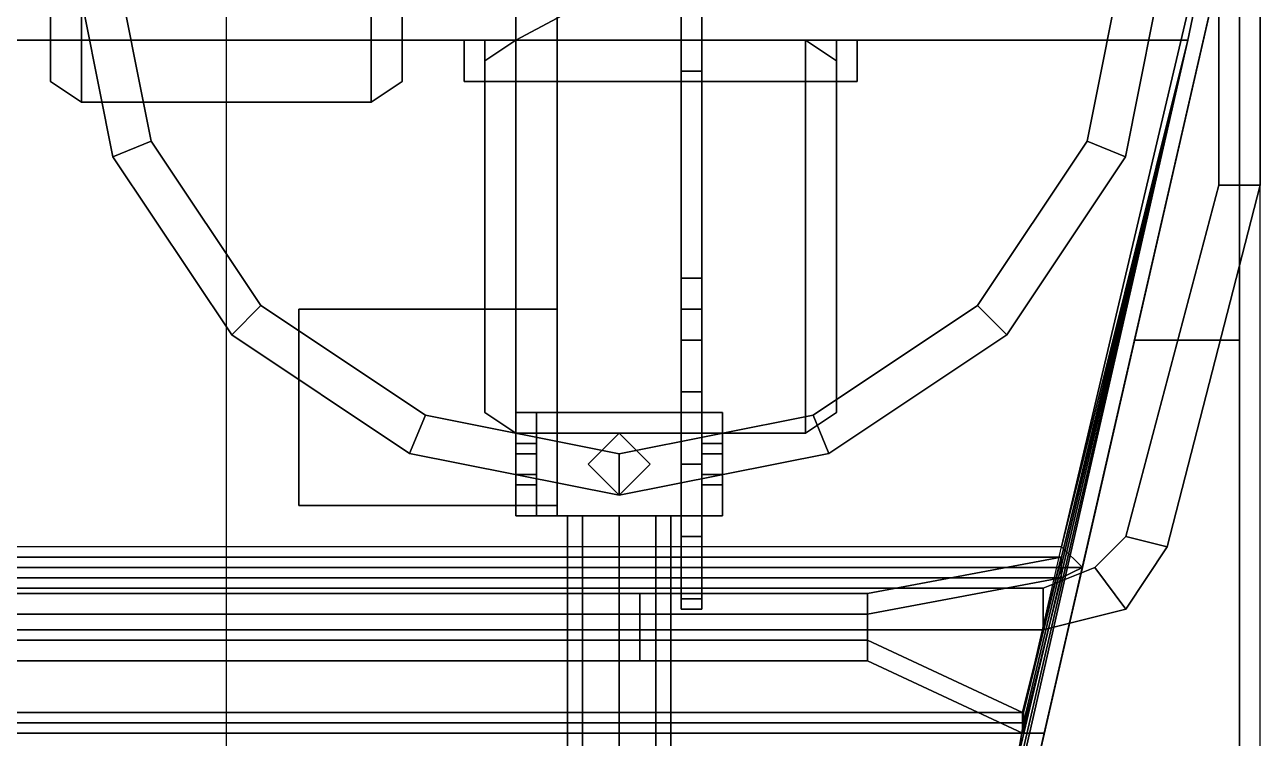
# Model space of a CAD drawing. Header units: millimetres. Extents: x -1.1 to 1.1, y -2.8 to 10.1.
# Drawn here: x -0.195 to 1, y -0.385 to 0.305 of the extents above; entities that cross this region are included whole.
import ezdxf

# ---------------------------------------------------------------- set-up
doc = ezdxf.new("R2010")
doc.units = ezdxf.units.MM
for name, color, linetype in [('drawing', 9, 'Continuous'), ('fenders', 6, 'Continuous'), ('gun', 1, 'Continuous'), ('internals', 5, 'Continuous'), ('seats', 3, 'Continuous'), ('turret', 2, 'Continuous'), ('windscreen_cover', 1, 'Continuous')]:
    doc.layers.add(name, color=color, linetype=linetype)

msp = doc.modelspace()

# ---------------------------------------------------------------- linework, layer by layer
for points in [[(0.96, 0.15, 2.27), (1, 0.15, 2.27), (1, 0.97, 2.27), (0.96, 0.93, 2.27)], [(1, 0.15, 2.27), (1, 0.15, 1.85), (1, 0.97, 1.85), (1, 0.97, 2.27)], [(0.96, 0.93, 2.27), (0.96, 0.93, 1.85), (0.96, 0.15, 1.85), (0.96, 0.15, 2.27)], [(0.7911, -0.38, 1.53), (0.8784, 0, 0.77), (1, 0.53, 1.05), (1, 0.53, 1.85)], [(0.8279, -0.22, 1.85), (0.7911, -0.38, 1.53), (1, 0.53, 1.85)], [(0.8079, -0.2, 1.85), (0.8279, -0.22, 1.85), (1, 0.53, 1.85), (0.98, 0.53, 1.85)], [(1, 0.53, 1.05), (0.8784, 0, 0.77), (0.9518, 0.32, 0.74), (1, 0.53, 1.05)], [(0.8784, 0, 0.77), (0.8784, 0, 0.51), (0.9518, 0.32, 0.51), (0.9518, 0.32, 0.74)], [(0.96, 0.15, 2.27), (0.96, 0.15, 1.85), (0.87, -0.19, 1.85), (0.87, -0.19, 2.27)], [(0.87, -0.19, 2.27), (0.91, -0.2, 2.27), (1, 0.15, 2.27), (0.96, 0.15, 2.27)], [(0.91, -0.2, 2.27), (0.91, -0.2, 1.85), (1, 0.15, 1.85), (1, 0.15, 2.27)], [(0.7843, -0.41, 1.53), (0.7177, -0.7, 0.77), (0.8784, 0, 0.77), (0.7911, -0.38, 1.53)], [(0.87, -0.19, 2.27), (0.87, -0.19, 1.85), (0.84, -0.22, 1.85), (0.84, -0.22, 2.27)], [(0.84, -0.22, 2.27), (0.87, -0.26, 2.27), (0.91, -0.2, 2.27), (0.87, -0.19, 2.27)], [(-0.8079, -0.2, 1.85), (-0.8279, -0.22, 1.85), (0.8279, -0.22, 1.85), (0.8079, -0.2, 1.85)], [(0.87, -0.26, 2.27), (0.87, -0.26, 1.85), (0.91, -0.2, 1.85), (0.91, -0.2, 2.27)], [(-0.8279, -0.22, 1.85), (-0.8075, -0.23, 1.83), (0.8075, -0.23, 1.83), (0.8279, -0.22, 1.85)], [(0.8075, -0.23, 1.83), (0.77, -0.38, 1.53), (0.7911, -0.38, 1.53), (0.8279, -0.22, 1.85)], [(0.84, -0.22, 2.27), (0.84, -0.22, 1.85), (0.79, -0.24, 1.85), (0.79, -0.24, 2.27)], [(0.79, -0.24, 2.27), (0.79, -0.28, 2.27), (0.87, -0.26, 2.27), (0.84, -0.22, 2.27)], [(-0.23, -0.24, 2.27), (-0.27, -0.28, 2.27), (0.79, -0.28, 2.27), (0.79, -0.24, 2.27)], [(0.79, -0.24, 2.27), (0.79, -0.24, 1.85), (-0.23, -0.24, 1.85), (-0.23, -0.24, 2.27)], [(0.79, -0.28, 2.27), (0.79, -0.28, 1.85), (0.87, -0.26, 1.85), (0.87, -0.26, 2.27)], [(-0.27, -0.28, 2.27), (-0.27, -0.28, 1.85), (0.79, -0.28, 1.85), (0.79, -0.28, 2.27)], [(-0.7911, -0.38, 1.53), (-0.7843, -0.41, 1.53), (0.7843, -0.41, 1.53), (0.7911, -0.38, 1.53)]]:
    msp.add_3dface(points)
at = {"layer": 'drawing'}
msp.add_xline((0, 2.78, 5.49), (0, -1), dxfattribs=at)
at = {"layer": 'fenders'}
for points in [[(0.9518, 0.32, 0.51), (0.8784, 0, 0.51), (0.98, 0, 0.51), (0.98, 0.32, 0.51)], [(0.98, 0.32, 0.51), (0.98, -0.7, 0.51), (1, -0.73, 0.5), (1, 0.32, 0.5)], [(0.8784, 0, 0.77), (0.7177, -0.7, 0.77), (0.98, -0.7, 0.77), (0.98, 0, 0.77)], [(0.8784, 0, 0.77), (0.98, 0, 0.77), (0.98, 0, 0.51), (0.8784, 0, 0.51)], [(0.98, 0, 0.77), (0.98, -0.7, 0.77), (0.98, -0.7, 0.51), (0.98, 0, 0.51)]]:
    msp.add_3dface(points, dxfattribs=at)
at = {"layer": 'gun'}
for points in [[(0.32, 0.45, 2.5), (0.32, 0.03, 2.5), (0.32, 0.03, 2.65), (0.32, 0.45, 2.65)], [(0.44, 0.45, 2.5), (0.44, -0.17, 2.5), (0.32, -0.17, 2.5), (0.32, 0.45, 2.5)], [(0.32, 0.45, 2.65), (0.32, -0.17, 2.65), (0.44, -0.17, 2.65), (0.44, 0.45, 2.65)], [(0.44, -0.17, 2.65), (0.44, -0.17, 2.5), (0.44, 0.45, 2.5), (0.44, 0.45, 2.65)], [(0.46, 0.33, 2.38), (0.46, 0.26, 2.38), (0.44, 0.26, 2.38), (0.44, 0.33, 2.38)], [(0.44, 0.33, 2.43), (0.44, 0.26, 2.43), (0.46, 0.26, 2.43), (0.46, 0.33, 2.43)], [(0.44, 0.33, 2.38), (0.44, 0.26, 2.38), (0.44, 0.26, 2.43), (0.44, 0.33, 2.43)], [(0.46, 0.26, 2.43), (0.46, 0.26, 2.38), (0.46, 0.33, 2.38), (0.46, 0.33, 2.43)], [(0.44, 0.26, 2.43), (0.44, 0.06, 2.52), (0.46, 0.06, 2.52), (0.46, 0.26, 2.43)], [(0.46, 0.26, 2.38), (0.46, 0.03, 2.47), (0.44, 0.03, 2.47), (0.44, 0.26, 2.38)], [(0.44, 0.26, 2.38), (0.44, 0.03, 2.47), (0.44, 0.06, 2.52), (0.44, 0.26, 2.43)], [(0.46, 0.06, 2.52), (0.46, 0.03, 2.47), (0.46, 0.26, 2.38), (0.46, 0.26, 2.43)], [(0.44, 0.06, 2.52), (0.44, -0.12, 2.59), (0.46, -0.12, 2.59), (0.46, 0.06, 2.52)], [(0.46, -0.12, 2.59), (0.46, 0, 2.45), (0.46, 0.03, 2.47), (0.46, 0.06, 2.52)], [(0.44, 0.03, 2.47), (0.44, 0, 2.45), (0.44, -0.17, 2.5), (0.44, 0.048, 2.5)], [(0.07, 0.03, 2.66), (0.07, 0.03, 2.48), (0.07, -0.16, 2.48), (0.07, -0.16, 2.66)], [(0.28, 0.03, 2.66), (0.28, 0.03, 2.37), (0.07, 0.03, 2.48), (0.07, 0.03, 2.66)], [(0.07, 0.03, 2.48), (0.28, 0.03, 2.37), (0.28, -0.16, 2.37), (0.07, -0.16, 2.48)], [(0.07, -0.16, 2.66), (0.28, -0.16, 2.66), (0.28, 0.03, 2.66), (0.07, 0.03, 2.66)], [(0.28, -0.16, 2.6), (0.28, -0.16, 2.37), (0.28, 0.03, 2.37), (0.28, 0.03, 2.6)], [(0.32, 0.03, 2.6), (0.32, -0.16, 2.6), (0.28, -0.16, 2.6), (0.28, 0.03, 2.6)], [(0.28, 0.03, 2.65), (0.28, -0.16, 2.65), (0.32, -0.16, 2.65), (0.32, 0.03, 2.65)], [(0.32, 0.03, 2.65), (0.32, 0.03, 2.6), (0.28, 0.03, 2.6), (0.28, 0.03, 2.65)], [(0.28, -0.16, 2.66), (0.28, -0.16, 2.65), (0.28, 0.03, 2.65), (0.28, 0.03, 2.66)], [(0.46, 0.03, 2.47), (0.46, 0, 2.45), (0.44, 0, 2.45), (0.44, 0.03, 2.47)], [(0.46, 0, 2.45), (0.46, -0.05, 2.42), (0.44, -0.05, 2.42), (0.44, 0, 2.45)], [(0.44, -0.05, 2.42), (0.44, -0.12, 2.41), (0.44, -0.17, 2.5), (0.44, 0, 2.45)], [(0.46, -0.12, 2.59), (0.46, -0.12, 2.41), (0.46, -0.05, 2.42), (0.46, 0, 2.45)], [(0.46, -0.05, 2.42), (0.46, -0.12, 2.41), (0.44, -0.12, 2.41), (0.44, -0.05, 2.42)], [(0.46, -0.25, 2.49), (0.46, -0.12, 2.59), (0.44, -0.12, 2.59), (0.44, -0.25, 2.49)], [(0.44, -0.19, 2.42), (0.44, -0.12, 2.41), (0.46, -0.12, 2.41), (0.46, -0.19, 2.42)], [(0.44, -0.17, 2.5), (0.44, -0.12, 2.41), (0.44, -0.19, 2.42), (0.44, -0.24, 2.45)], [(0.46, -0.26, 2.48), (0.46, -0.24, 2.45), (0.46, -0.12, 2.59), (0.46, -0.25, 2.49)], [(0.46, -0.19, 2.42), (0.46, -0.12, 2.41), (0.46, -0.12, 2.59), (0.46, -0.24, 2.45)], [(0.07, -0.16, 2.48), (0.28, -0.16, 2.37), (0.28, -0.16, 2.66), (0.07, -0.16, 2.66)], [(0.28, -0.16, 2.65), (0.28, -0.16, 2.6), (0.32, -0.16, 2.6), (0.32, -0.16, 2.65)], [(0.32, -0.16, 2.5), (0.32, -0.17, 2.5), (0.32, -0.17, 2.65), (0.32, -0.16, 2.65)], [(0.32, -0.17, 2.65), (0.32, -0.17, 2.5), (0.44, -0.17, 2.5), (0.44, -0.17, 2.65)], [(0.33, -0.17, 2.57), (0.3446, -0.17, 2.5346), (0.3446, -0.41, 2.5346), (0.33, -0.41, 2.57)], [(0.3446, -0.17, 2.6054), (0.33, -0.17, 2.57), (0.33, -0.41, 2.57), (0.3446, -0.41, 2.6054)], [(0.3446, -0.17, 2.5346), (0.38, -0.17, 2.52), (0.38, -0.41, 2.52), (0.3446, -0.41, 2.5346)], [(0.38, -0.17, 2.62), (0.3446, -0.17, 2.6054), (0.3446, -0.41, 2.6054), (0.38, -0.41, 2.62)], [(0.38, -0.17, 2.52), (0.4154, -0.17, 2.5346), (0.4154, -0.41, 2.5346), (0.38, -0.41, 2.52)], [(0.4154, -0.17, 2.6054), (0.38, -0.17, 2.62), (0.38, -0.41, 2.62), (0.4154, -0.41, 2.6054)], [(0.4154, -0.17, 2.5346), (0.43, -0.17, 2.57), (0.43, -0.41, 2.57), (0.4154, -0.41, 2.5346)], [(0.43, -0.17, 2.57), (0.4154, -0.17, 2.6054), (0.4154, -0.41, 2.6054), (0.43, -0.41, 2.57)], [(0.44, -0.17, 2.5515), (0.44, -0.24, 2.45), (0.44, -0.26, 2.48), (0.44, -0.25, 2.49)], [(0.44, -0.17, 2.5), (0.44, -0.24, 2.45), (0.44, -0.24, 2.45), (0.44, -0.17, 2.5515)], [(0.44, -0.24, 2.45), (0.44, -0.19, 2.42), (0.46, -0.19, 2.42), (0.46, -0.24, 2.45)], [(0.44, -0.26, 2.48), (0.44, -0.24, 2.45), (0.46, -0.24, 2.45), (0.46, -0.26, 2.48)], [(0.44, -0.25, 2.49), (0.44, -0.26, 2.48), (0.46, -0.26, 2.48), (0.46, -0.25, 2.49)]]:
    msp.add_3dface(points, dxfattribs=at)
at = {"layer": 'internals'}
for points in [[(-0.28, 3.16, 0.78), (-0.28, 0.29, 0.78), (0.28, 0.29, 0.78), (0.28, 3.16, 0.78)], [(0.28, 3.16, 1.07), (0.28, 0.29, 1.07), (0.73, 0.53, 1.07), (0.73, 3.16, 1.07)], [(0.28, 3.16, 0.78), (0.28, 0.29, 0.78), (0.28, 0.29, 1.07), (0.28, 3.16, 1.07)], [(0.73, 0.53, 1.07), (0.28, 0.29, 1.07), (0.93, 0.29, 1.07), (0.98, 0.53, 1.07)], [(0.98, 0.53, 1.85), (0.98, 0.53, 1.07), (0.93, 0.29, 1.07), (0.8079, -0.2, 1.85)], [(-0.93, 0.29, 0.52), (-0.7, -0.7, 0.52), (0.7, -0.7, 0.52), (0.93, 0.29, 0.52)], [(-0.28, 0.29, 0.78), (-0.93, 0.29, 0.52), (0.93, 0.29, 0.52), (0.28, 0.29, 0.78)], [(0.28, 0.29, 1.07), (0.28, 0.29, 0.78), (0.93, 0.29, 0.52), (0.93, 0.29, 1.07)], [(0.7, -0.7, 0.52), (0.7, -0.7, 1.27), (0.77, -0.41, 1.29), (0.93, 0.29, 0.52)], [(0.77, -0.41, 1.29), (0.7643, -0.41, 1.52), (0.93, 0.29, 0.52)], [(0.7643, -0.41, 1.52), (0.7711, -0.37, 1.52), (0.93, 0.29, 0.52)], [(0.7711, -0.37, 1.52), (0.7711, -0.36, 1.53), (0.93, 0.29, 0.52)], [(0.7711, -0.36, 1.53), (0.8079, -0.2, 1.85), (0.93, 0.29, 0.52)], [(0.8079, -0.2, 1.85), (0.93, 0.29, 1.07), (0.93, 0.29, 0.52), (0.8079, -0.2, 1.85)], [(-0.7711, -0.37, 1.52), (-0.7711, -0.36, 1.53), (0.7711, -0.36, 1.53), (0.7711, -0.37, 1.52)], [(-0.7643, -0.41, 1.52), (-0.7711, -0.37, 1.52), (0.7711, -0.37, 1.52), (0.7643, -0.41, 1.52)]]:
    msp.add_3dface(points, dxfattribs=at)
at = {"layer": 'seats'}
for points in [[(-0.17, 0.25, 0.82), (-0.14, 0.23, 0.82), (-0.14, 0.61, 0.82), (-0.17, 0.59, 0.82)], [(-0.14, 0.23, 0.82), (0.14, 0.23, 0.82), (0.14, 0.61, 0.82), (-0.14, 0.61, 0.82)], [(0.17, 0.59, 0.82), (0.14, 0.61, 0.82), (0.14, 0.23, 0.82), (0.17, 0.25, 0.82)], [(-0.17, 0.59, 0.78), (-0.17, 0.25, 0.78), (-0.17, 0.25, 0.82), (-0.17, 0.59, 0.82)], [(0.17, 0.25, 0.78), (0.17, 0.59, 0.78), (0.17, 0.59, 0.82), (0.17, 0.25, 0.82)], [(0.23, 0.25, 1.05), (0.23, 0.25, 1.33), (0.23, 0.29, 1.33), (0.23, 0.29, 1.05)], [(0.25, 0.25, 1.02), (0.23, 0.25, 1.05), (0.23, 0.29, 1.05), (0.25, 0.29, 1.02)], [(0.25, 0.29, 1.36), (0.23, 0.29, 1.33), (0.23, 0.25, 1.33), (0.25, 0.25, 1.36)], [(0.61, 0.29, 1.33), (0.61, 0.29, 1.05), (0.23, 0.29, 1.05), (0.23, 0.29, 1.33)], [(0.25, 0.29, 1.02), (0.23, 0.29, 1.05), (0.61, 0.29, 1.05), (0.59, 0.29, 1.02)], [(0.59, 0.29, 1.36), (0.61, 0.29, 1.33), (0.23, 0.29, 1.33), (0.25, 0.29, 1.36)], [(0.25, -0.07, 0.82), (0.28, -0.09, 0.82), (0.28, 0.29, 0.82), (0.25, 0.27, 0.82)], [(0.25, 0.27, 0.82), (0.28, 0.29, 0.82), (0.28, 0.29, 0.78), (0.25, 0.27, 0.78)], [(0.25, 0.29, 1.02), (0.59, 0.29, 1.02), (0.59, 0.25, 1.02), (0.25, 0.25, 1.02)], [(0.59, 0.29, 1.36), (0.25, 0.29, 1.36), (0.25, 0.25, 1.36), (0.59, 0.25, 1.36)], [(0.28, -0.09, 0.82), (0.56, -0.09, 0.82), (0.56, 0.29, 0.82), (0.28, 0.29, 0.82)], [(0.28, 0.29, 0.82), (0.56, 0.29, 0.82), (0.56, 0.29, 0.78), (0.28, 0.29, 0.78)], [(0.59, 0.27, 0.82), (0.56, 0.29, 0.82), (0.56, -0.09, 0.82), (0.59, -0.07, 0.82)], [(0.59, 0.27, 0.78), (0.56, 0.29, 0.78), (0.56, 0.29, 0.82), (0.59, 0.27, 0.82)], [(0.59, 0.29, 1.02), (0.61, 0.29, 1.05), (0.61, 0.25, 1.05), (0.59, 0.25, 1.02)], [(0.59, 0.25, 1.36), (0.61, 0.25, 1.33), (0.61, 0.29, 1.33), (0.59, 0.29, 1.36)], [(0.61, 0.29, 1.05), (0.61, 0.29, 1.33), (0.61, 0.25, 1.33), (0.61, 0.25, 1.05)], [(0.25, 0.27, 0.78), (0.25, -0.07, 0.78), (0.25, -0.07, 0.82), (0.25, 0.27, 0.82)], [(0.59, -0.07, 0.78), (0.59, 0.27, 0.78), (0.59, 0.27, 0.82), (0.59, -0.07, 0.82)], [(-0.17, 0.25, 0.78), (-0.14, 0.23, 0.78), (-0.14, 0.23, 0.82), (-0.17, 0.25, 0.82)], [(0.17, 0.25, 0.82), (0.14, 0.23, 0.82), (0.14, 0.23, 0.78), (0.17, 0.25, 0.78)], [(0.61, 0.25, 1.05), (0.61, 0.25, 1.33), (0.23, 0.25, 1.33), (0.23, 0.25, 1.05)], [(0.59, 0.25, 1.02), (0.61, 0.25, 1.05), (0.23, 0.25, 1.05), (0.25, 0.25, 1.02)], [(0.25, 0.25, 1.36), (0.23, 0.25, 1.33), (0.61, 0.25, 1.33), (0.59, 0.25, 1.36)], [(-0.14, 0.23, 0.78), (0.14, 0.23, 0.78), (0.14, 0.23, 0.82), (-0.14, 0.23, 0.82)], [(0.25, -0.07, 0.78), (0.28, -0.09, 0.78), (0.28, -0.09, 0.82), (0.25, -0.07, 0.82)], [(0.59, -0.07, 0.82), (0.56, -0.09, 0.82), (0.56, -0.09, 0.78), (0.59, -0.07, 0.78)], [(0.28, -0.09, 0.78), (0.56, -0.09, 0.78), (0.56, -0.09, 0.82), (0.28, -0.09, 0.82)]]:
    msp.add_3dface(points, dxfattribs=at)
at = {"layer": 'turret'}
for points in [[(-0.1097, 0.1772, 2.27), (-0.15, 0.38, 2.27), (-0.15, 0.38, 2.07), (-0.1097, 0.1772, 2.07)], [(-0.0727, 0.1925, 2.27), (-0.11, 0.38, 2.27), (-0.15, 0.38, 2.27), (-0.1097, 0.1772, 2.27)], [(-0.11, 0.38, 2.27), (-0.0727, 0.1925, 2.27), (-0.0727, 0.1925, 2.07), (-0.11, 0.38, 2.07)], [(0.8327, 0.1925, 2.27), (0.87, 0.38, 2.27), (0.87, 0.38, 2.07), (0.8327, 0.1925, 2.07)], [(0.87, 0.38, 2.27), (0.8327, 0.1925, 2.27), (0.8697, 0.1772, 2.27), (0.91, 0.38, 2.27)], [(0.91, 0.38, 2.27), (0.8697, 0.1772, 2.27), (0.8697, 0.1772, 2.07), (0.91, 0.38, 2.07)], [(0.0335, 0.0335, 2.27), (-0.0727, 0.1925, 2.27), (-0.1097, 0.1772, 2.27), (0.0052, 0.0052, 2.27)], [(-0.0727, 0.1925, 2.27), (0.0335, 0.0335, 2.27), (0.0335, 0.0335, 2.07), (-0.0727, 0.1925, 2.07)], [(0.7265, 0.0335, 2.27), (0.8327, 0.1925, 2.27), (0.8327, 0.1925, 2.07), (0.7265, 0.0335, 2.07)], [(0.8327, 0.1925, 2.27), (0.7265, 0.0335, 2.27), (0.7548, 0.0052, 2.27), (0.8697, 0.1772, 2.27)], [(0.0052, 0.0052, 2.27), (-0.1097, 0.1772, 2.27), (-0.1097, 0.1772, 2.07), (0.0052, 0.0052, 2.07)], [(0.8697, 0.1772, 2.27), (0.7548, 0.0052, 2.27), (0.7548, 0.0052, 2.07), (0.8697, 0.1772, 2.07)], [(0.1925, -0.0727, 2.27), (0.0335, 0.0335, 2.27), (0.0052, 0.0052, 2.27), (0.1772, -0.1097, 2.27)], [(0.0335, 0.0335, 2.27), (0.1925, -0.0727, 2.27), (0.1925, -0.0727, 2.07), (0.0335, 0.0335, 2.07)], [(0.5675, -0.0727, 2.27), (0.7265, 0.0335, 2.27), (0.7265, 0.0335, 2.07), (0.5675, -0.0727, 2.07)], [(0.7265, 0.0335, 2.27), (0.5675, -0.0727, 2.27), (0.5828, -0.1097, 2.27), (0.7548, 0.0052, 2.27)], [(0.1772, -0.1097, 2.27), (0.0052, 0.0052, 2.27), (0.0052, 0.0052, 2.07), (0.1772, -0.1097, 2.07)], [(0.7548, 0.0052, 2.27), (0.5828, -0.1097, 2.27), (0.5828, -0.1097, 2.07), (0.7548, 0.0052, 2.07)], [(0.28, -0.07, 2.43), (0.28, -0.17, 2.43), (0.28, -0.14, 2.56), (0.28, -0.1, 2.56)], [(0.3, -0.1, 2.56), (0.3, -0.07, 2.43), (0.28, -0.07, 2.43), (0.28, -0.1, 2.56)], [(0.28, -0.07, 2.43), (0.28, -0.17, 2.43), (0.48, -0.17, 2.43), (0.48, -0.07, 2.43)], [(0.48, -0.07, 2.37), (0.48, -0.17, 2.37), (0.28, -0.17, 2.37), (0.28, -0.07, 2.37)], [(0.28, -0.07, 2.37), (0.28, -0.17, 2.37), (0.28, -0.17, 2.43), (0.28, -0.07, 2.43)], [(0.48, -0.07, 2.43), (0.48, -0.07, 2.37), (0.28, -0.07, 2.37), (0.28, -0.07, 2.43)], [(0.3, -0.14, 2.56), (0.3, -0.17, 2.43), (0.3, -0.07, 2.43), (0.3, -0.1, 2.56)], [(0.48, -0.1, 2.56), (0.48, -0.07, 2.43), (0.46, -0.07, 2.43), (0.46, -0.1, 2.56)], [(0.46, -0.07, 2.43), (0.46, -0.17, 2.43), (0.46, -0.14, 2.56), (0.46, -0.1, 2.56)], [(0.48, -0.17, 2.43), (0.48, -0.17, 2.37), (0.48, -0.07, 2.37), (0.48, -0.07, 2.43)], [(0.48, -0.14, 2.56), (0.48, -0.17, 2.43), (0.48, -0.07, 2.43), (0.48, -0.1, 2.56)], [(0.38, -0.11, 2.27), (0.1925, -0.0727, 2.27), (0.1772, -0.1097, 2.27), (0.38, -0.15, 2.27)], [(0.1925, -0.0727, 2.27), (0.38, -0.11, 2.27), (0.38, -0.11, 2.07), (0.1925, -0.0727, 2.07)], [(0.38, -0.11, 2.27), (0.5675, -0.0727, 2.27), (0.5675, -0.0727, 2.07), (0.38, -0.11, 2.07)], [(0.5675, -0.0727, 2.27), (0.38, -0.11, 2.27), (0.38, -0.15, 2.27), (0.5828, -0.1097, 2.27)], [(0.38, -0.09, 2.27), (0.35, -0.12, 2.27), (0.35, -0.12, 2.37), (0.38, -0.09, 2.37)], [(0.41, -0.12, 2.27), (0.38, -0.09, 2.27), (0.38, -0.09, 2.37), (0.41, -0.12, 2.37)], [(0.28, -0.13, 2.59), (0.28, -0.11, 2.59), (0.28, -0.1, 2.56), (0.28, -0.14, 2.56)], [(0.28, -0.1, 2.56), (0.28, -0.11, 2.59), (0.3, -0.11, 2.59), (0.3, -0.1, 2.56)], [(0.3, -0.1, 2.56), (0.3, -0.11, 2.59), (0.3, -0.13, 2.59), (0.3, -0.14, 2.56)], [(0.46, -0.13, 2.59), (0.46, -0.11, 2.59), (0.46, -0.1, 2.56), (0.46, -0.14, 2.56)], [(0.46, -0.1, 2.56), (0.46, -0.11, 2.59), (0.48, -0.11, 2.59), (0.48, -0.1, 2.56)], [(0.48, -0.1, 2.56), (0.48, -0.11, 2.59), (0.48, -0.13, 2.59), (0.48, -0.14, 2.56)], [(0.38, -0.15, 2.27), (0.1772, -0.1097, 2.27), (0.1772, -0.1097, 2.07), (0.38, -0.15, 2.07)], [(0.3, -0.13, 2.59), (0.3, -0.11, 2.59), (0.28, -0.11, 2.59), (0.28, -0.13, 2.59)], [(0.5828, -0.1097, 2.27), (0.38, -0.15, 2.27), (0.38, -0.15, 2.07), (0.5828, -0.1097, 2.07)], [(0.48, -0.13, 2.59), (0.48, -0.11, 2.59), (0.46, -0.11, 2.59), (0.46, -0.13, 2.59)], [(0.3, -0.14, 2.56), (0.3, -0.13, 2.59), (0.28, -0.13, 2.59), (0.28, -0.14, 2.56)], [(0.35, -0.12, 2.27), (0.38, -0.15, 2.27), (0.38, -0.15, 2.37), (0.35, -0.12, 2.37)], [(0.38, -0.15, 2.27), (0.41, -0.12, 2.27), (0.41, -0.12, 2.37), (0.38, -0.15, 2.37)], [(0.48, -0.14, 2.56), (0.48, -0.13, 2.59), (0.46, -0.13, 2.59), (0.46, -0.14, 2.56)], [(0.28, -0.14, 2.56), (0.28, -0.17, 2.43), (0.3, -0.17, 2.43), (0.3, -0.14, 2.56)], [(0.46, -0.14, 2.56), (0.46, -0.17, 2.43), (0.48, -0.17, 2.43), (0.48, -0.14, 2.56)], [(0.28, -0.17, 2.43), (0.28, -0.17, 2.37), (0.48, -0.17, 2.37), (0.48, -0.17, 2.43)]]:
    msp.add_3dface(points, dxfattribs=at)
at = {"layer": 'windscreen_cover'}
for points in [[(-0.8075, -0.21, 1.83), (-0.8075, -0.23, 1.83), (0.8075, -0.23, 1.83), (0.8075, -0.21, 1.83)], [(-0.62, -0.245, 1.76), (-0.8075, -0.21, 1.83), (0.8075, -0.21, 1.83), (0.62, -0.245, 1.76)], [(0.62, -0.245, 1.76), (0.8075, -0.21, 1.83), (0.77, -0.36, 1.53), (0.62, -0.29, 1.67)], [(0.8075, -0.21, 1.83), (0.8075, -0.23, 1.83), (0.77, -0.38, 1.53), (0.77, -0.36, 1.53)], [(-0.8075, -0.23, 1.83), (-0.62, -0.265, 1.76), (0.62, -0.265, 1.76), (0.8075, -0.23, 1.83)], [(0.8075, -0.23, 1.83), (0.62, -0.265, 1.76), (0.62, -0.31, 1.67), (0.77, -0.38, 1.53)], [(-0.4, -0.29, 1.67), (-0.4, -0.245, 1.76), (0.4, -0.245, 1.76), (0.4, -0.29, 1.67)], [(0.4, -0.245, 1.76), (0.4, -0.265, 1.76), (0.4, -0.31, 1.67), (0.4, -0.29, 1.67)], [(0.62, -0.245, 1.76), (0.62, -0.265, 1.76), (0.4, -0.265, 1.76), (0.4, -0.245, 1.76)], [(0.62, -0.29, 1.67), (0.62, -0.31, 1.67), (0.62, -0.265, 1.76), (0.62, -0.245, 1.76)], [(-0.4, -0.265, 1.76), (-0.4, -0.31, 1.67), (0.4, -0.31, 1.67), (0.4, -0.265, 1.76)], [(0.62, -0.29, 1.67), (0.77, -0.36, 1.53), (-0.77, -0.36, 1.53), (-0.62, -0.29, 1.67)], [(0.4, -0.29, 1.67), (0.4, -0.31, 1.67), (0.62, -0.31, 1.67), (0.62, -0.29, 1.67)], [(-0.62, -0.31, 1.67), (-0.77, -0.38, 1.53), (0.77, -0.38, 1.53), (0.62, -0.31, 1.67)], [(0.77, -0.36, 1.53), (0.77, -0.38, 1.53), (-0.77, -0.38, 1.53), (-0.77, -0.36, 1.53)]]:
    msp.add_3dface(points, dxfattribs=at)

doc.saveas('drawing.dxf')
